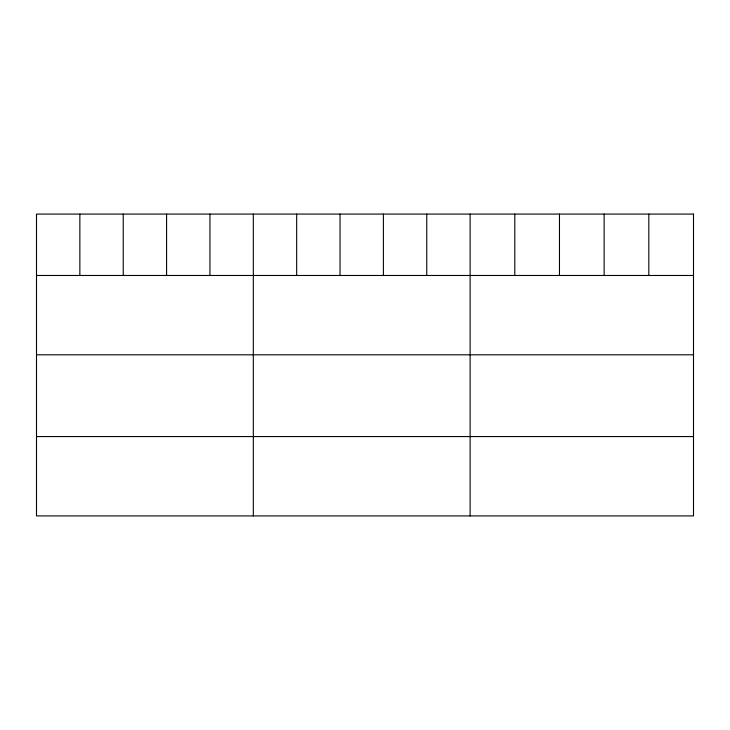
<?xml version="1.0" encoding="UTF-8"?>
<svg xmlns="http://www.w3.org/2000/svg" width="730" height="730" viewBox="0 0 730 730"><rect width="100%" height="100%" fill="white"/><g stroke="black" fill="none" stroke-linecap="round" stroke-linejoin="round"><path stroke-width="1.09" d="M36.5 275.475L693.5 275.475M36.5 354.816L693.5 354.816M36.5 436.567L693.5 436.567M648.824 214.082L648.824 275.475M604.148 214.082L604.148 275.475M559.472 214.082L559.472 275.475M514.796 214.082L514.796 275.475M470.12 214.082L470.12 515.918M426.758 214.082L426.758 275.475M383.396 214.082L383.396 275.475M340.034 214.082L340.034 275.475M296.672 214.082L296.672 275.475M253.31 214.082L253.31 515.918M209.948 214.082L209.948 275.475M166.586 214.082L166.586 275.475M123.224 214.082L123.224 275.475M79.862 214.082L79.862 275.475M693.5 214.082L36.5 214.082L36.5 515.918L693.5 515.918L693.5 214.082"/></g></svg>
